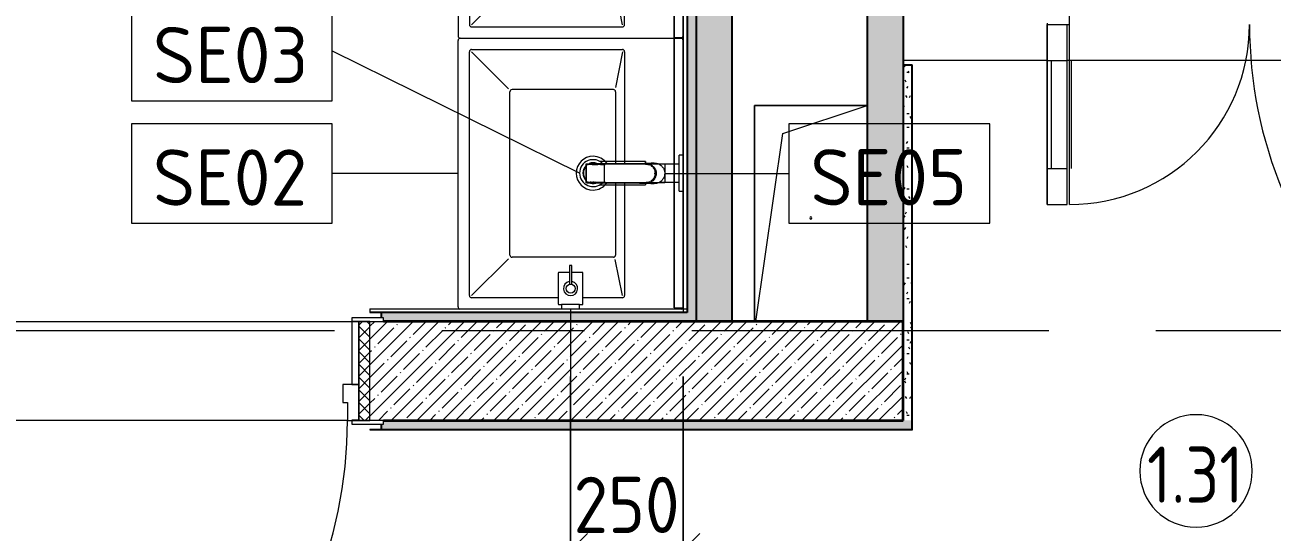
# Model space of a CAD drawing. Header units: millimetres. Extents: x 3991 to 282775, y -8553 to 29560.
# Drawn here: x 91922 to 94694, y 10652 to 11779 of the extents above; entities that cross this region are included whole.
import ezdxf

# ---------------------------------------------------------------- set-up
doc = ezdxf.new("R2010")
doc.units = ezdxf.units.MM
doc.linetypes.add('Осевая', pattern=[1587.5, 317.5, -238.125, 793.75, -238.125])
for name, color, linetype, lineweight, true_color in [('0-1', 7, 'Continuous', 9, 0x4994b4), ('A-GENM-1', 7, 'Continuous', 9, 0x4994b4), ('A-WALL-1', 7, 'Continuous', 25, 0x3c3c3c), ('A-WALL-2', 7, 'Continuous', 35, 0x3c3c3c), ('A-WALL-FNSH-1', 7, 'Continuous', 15, 0x3c3c3c), ('P-SANR-FIXT-1', 7, 'Continuous', 15, 0x4994b4)]:
    doc.layers.add(name, color=color, linetype=linetype, lineweight=lineweight, true_color=true_color)
for name, color, linetype, lineweight in [('A-ANNO-DIMS', 7, 'Continuous', 9), ('A-ANNO-DIMS-50', 7, 'Continuous', 9), ('A-AREA-IDEN', 7, 'Continuous', 9), ('A-DETL-GENF', 7, 'Continuous', 9), ('A-DOOR', 7, 'Continuous', 9), ('A-DOOR-1', 7, 'Continuous', 15), ('A-DOOR-FRAM', 7, 'Continuous', 15), ('A-DOOR-FRAM-1', 7, 'Continuous', 9), ('A-GENM', 7, 'Continuous', 9), ('A-WALL', 7, 'Continuous', 9), ('I-FURN', 7, 'Continuous', 9), ('I-WALL', 7, 'Continuous', 9), ('P-SANR-FIXT-IDEN', 7, 'Continuous', 9), ('Оси-2', 7, 'Осевая', 9)]:
    doc.layers.add(name, color=color, linetype=linetype, lineweight=lineweight)
doc.styles.add('GOST Common_1', font='GOST_Common.ttf', dxfattribs={"height": 125})
doc.styles.add('GOST Common_2', font='GOST_Common.ttf', dxfattribs={"width": 0.9, "height": 125})
doc.styles.add('ISOCPEUR', font='isocpeur.ttf', dxfattribs={"width": 0.9, "height": 125})
doc.dimstyles.new('ISO-2_5_0_9К_БОЛЬШОЙ', dxfattribs={"dimscale": 304.8, "dimtxt": 124.497647, "dimasz": 0.246063, "dimexe": 0.19685, "dimexo": 0.492126, "dimgap": 0, "dimtad": 1, "dimdec": 0, "dimrnd": 10, "dimzin": 0, "dimdsep": 46, "dimtxsty": 'ISOCPEUR', "dimblk1": 'OBLIQUE', "dimblk2": 'OBLIQUE', "dimsah": 1, "dimcen": 0.09, "dimdle": 0.19685, "dimazin": 0, "dimtfac": 1, "dimtdec": 4, "dimtix": 1, "dimtmove": 0, "dimatfit": 3, "dimfxl": 1, "dimtvp": 1, "dimtolj": 1, "dimtzin": 0, "dimarcsym": 2})
pattern_1 = [(135, (47963.71, 0), (-37.717076, -37.717076), [53.34, -8.89, 1.778, -8.89]), (135, (47963.71, 37.694), (-37.717076, -37.717076), []), (50, (47963.71, 0), (63.763904, -5.57885), [6.667, -73.342]), (355, (47963.71, 0), (-12.33488, 66.86951), [5.334, -58.674]), (100.451, (47969.025, -0.465), (51.43036, 61.29098), [5.667, -62.332]), (46.184, (47963.71, 17.78), (94.87722, -14.71484), [10.001, -110.014]), (96.636, (47971.62, 16.55), (83.09115, 86.5993), [8.5, -93.497]), (351.184, (47963.71, 17.78), (83.09204, 86.59928), [8.001, -88.011]), (21, (47972.6, 13.335), (53.064487, -35.792726), [6.667, -73.342]), (326, (47972.6, 13.335), (21.63066, 64.46546), [5.334, -58.674]), (71.451, (47977.02, 10.35), (74.69646, 28.67237), [5.667, -62.332]), (37.5, (47963.71, 0), (1.080413, 29.594271), [1.676, -56.286, 1.676, -57.887, -58.896]), (37.5, (47963.71, 0), (1.080413, 29.594271), [-117.526, 1.676, -57.22]), (7.5, (47963.71, 0), (23.386368, 35.063507), [1.676, -32.283, 1.676, -54.953, -22.447]), (7.5, (47963.71, 0), (23.386368, 35.063507), [-90.589, 1.676, -20.771]), (327.5, (47943.886, 0), (47.456567, -2.005468), [1.676, -20.549, 1.676, -67.666, -92.011]), (327.5, (47943.886, 0), (47.456567, -2.005468), [-91.567, 1.676, -90.335]), (317.5, (47934.996, 0), (51.844948, 8.89904), [1.676, -27.216, 1.676, -44.374, -65.341]), (317.5, (47934.996, 0), (51.844948, 8.89904), [-74.943, 1.676, -63.665])]
pattern_2 = [(0, (47963.71, 0), (60.96, 15.24), [5.029, -40.691, 5.029, -40.691, -243.84]), (0, (47963.71, 0), (60.96, 15.24), [-91.44, 5.029, -86.411, 5.029, -40.691, -106.68]), (0, (47963.71, 0), (60.96, 15.24), [-228.6, 5.029, -25.451, 5.029, -71.171]), (120, (47986.57, 7.62), (-43.678227, 45.1729086), [5.029, -40.691, 5.029, -40.691, -243.84]), (120, (47986.57, 7.62), (-43.678227, 45.1729086), [-91.44, 5.029, -86.411, 5.029, -40.691, -106.68]), (120, (47986.57, 7.62), (-43.678227, 45.1729086), [-228.6, 5.029, -25.451, 5.029, -71.171]), (240, (47994.19, 38.1), (-17.281773, -60.4129086), [5.029, -40.691, 5.029, -40.691, -243.84]), (240, (47994.19, 38.1), (-17.281773, -60.4129086), [-91.44, 5.029, -86.411, 5.029, -40.691, -106.68]), (240, (47994.19, 38.1), (-17.281773, -60.4129086), [-228.6, 5.029, -25.451, 5.029, -71.171])]

# ---------------------------------------------------------------- blocks, each defined once
blk = doc.blocks.new('110_Дверь_СКБ_1Ст_Внутренняя1 - Д-11 1100x2100h_кладовые _все__ коридор _между помещениями блока столовой__ моечные _все_-32089417-Фрагмент 1_7')
at = {"layer": 'A-DOOR'}
h = blk.add_hatch(dxfattribs=at)
h.set_pattern_fill('FP_18', color=256, style=0, pattern_type=2)
h.set_pattern_definition([(135, (1751.41, 174.685), (-14.14214, -14.14214), []), (225, (1751.41, 174.685), (14.14214, -14.14214), [])])
h.paths.add_polyline_path([(562.5, 110), (537.5, 110), (537.5, -110), (562.5, -110)])
at = {"layer": 'A-DOOR-FRAM-1'}
h = blk.add_hatch(dxfattribs=at)
h.set_pattern_fill('FP_19', color=256, style=0, pattern_type=2)
h.set_pattern_definition([(45, (-371.384, 174.685), (-14.1421, 14.1421), []), (135, (-371.384, 174.685), (-14.1421, -14.1421), [])])
h.paths.add_polyline_path([(-537.5, 110), (-537.5, -110), (-512.5, -110), (-512.7, 110)])
at = {"layer": 'A-DOOR'}
blk.add_arc((512.5, 110), 1000, 90, 180, dxfattribs=at)
at = {"layer": 'A-DOOR-1'}
for p, q in [((512.5, 1110), (472.5, 1110)), ((472.5, 1110), (472.5, 110)), ((512.5, 110), (512.5, 1110)), ((472.5, 110), (512.5, 110))]:
    blk.add_line(p, q, dxfattribs=at)
at = {"layer": 'A-DOOR-FRAM'}
for p, q in [((-497.5, 118), (-567.5, 118)), ((-567.5, 118), (-567.5, 110)), ((-497.5, 110), (-497.5, 118)), ((592.5, 118), (522.5, 118)), ((522.5, 118), (522.5, 110)), ((592.5, 110), (592.5, 118)), ((-567.5, 110), (-497.5, 110)), ((-512.5, 110), (-537.5, 110)), ((-537.5, 110), (-537.5, -110)), ((-487.5, 110), (-512.5, 110)), ((-512.5, 110), (-512.5, 30)), ((-512.5, -110), (-512.5, 110)), ((-497.5, 110), (-512.5, 110)), ((-512.5, 110), (-512.5, 109)), ((-512.5, 109), (-497.5, 109)), ((-497.5, 109), (-497.5, 110)), ((-487.5, 70), (-487.5, 110)), ((512.5, 110), (512.5, 70)), ((537.5, 110), (512.5, 110)), ((537.5, 110), (522.5, 110)), ((522.5, 110), (522.5, 109)), ((522.5, 110), (592.5, 110)), ((522.5, 109), (537.5, 109)), ((537.5, 30), (537.5, 110)), ((562.5, 110), (537.5, 110)), ((537.5, 110), (537.5, -110)), ((537.5, 109), (537.5, 110)), ((562.5, -110), (562.5, 110)), ((-477.5, 70), (-487.5, 70)), ((-477.5, 30), (-477.5, 70)), ((512.5, 70), (502.5, 70)), ((502.5, 70), (502.5, 30)), ((-512.5, 30), (-477.5, 30)), ((-497.5, 30), (-512.5, 30)), ((-512.5, 30), (-512.5, -110)), ((-497.5, -110), (-497.5, 30)), ((502.5, 30), (537.5, 30)), ((537.5, 30), (522.5, 30)), ((522.5, 30), (522.5, -110)), ((537.5, -110), (537.5, 30)), ((-497.5, -110), (-567.5, -110)), ((-567.5, -110), (-567.5, -118)), ((-537.5, -110), (-512.5, -110)), ((-512.5, -110), (-497.5, -110)), ((-497.5, -118), (-497.5, -110)), ((522.5, -110), (537.5, -110)), ((592.5, -110), (522.5, -110)), ((522.5, -110), (522.5, -118)), ((537.5, -110), (562.5, -110)), ((592.5, -118), (592.5, -110)), ((-567.5, -118), (-497.5, -118)), ((522.5, -118), (592.5, -118))]:
    blk.add_line(p, q, dxfattribs=at)
blk = doc.blocks.new('GM_Отверстие прямоугольное _в плите_ - Отверстие-V68-Фрагмент 1_7')
at = {"layer": 'A-GENM'}
for p, q in [((-125, -230), (-125, 250)), ((-125, 250), (125, 250)), ((125, 250), (-125, 250)), ((-125, 250), (-125, -230)), ((-62.5, 187.5), (125, 250)), ((-122.1, -230), (-62.5, 187.5))]:
    blk.add_line(p, q, dxfattribs=at)
for start, end in [(360, 180), (180, 360)]:
    blk.add_arc((0, 0), 2.5, start, end, dxfattribs=at)
blk = doc.blocks.new('зеркало круглое600д - 1_22д зеркало круглое d600-30456177-Фрагмент 1_7')
at = {"layer": 'I-FURN'}
for p, q in [((-300, 0), (300, 0)), ((300, 0), (-300, 0)), ((-300, 0), (-300, -20)), ((-300, -20), (300, -20)), ((300, -20), (-300, -20)), ((300, -20), (300, 0))]:
    blk.add_line(p, q, dxfattribs=at)
blk = doc.blocks.new('сифон - Для раковины-30610345-Фрагмент 1_7')
at = {"layer": 'P-SANR-FIXT-1'}
for p, q in [((200, 40), (191.1, 40)), ((191.1, 0.3), (191.1, 40)), ((200, 40), (200, 0.3)), ((116.7, 26), (15, 26)), ((116.7, 26), (116.7, 21.3)), ((122.9, 20), (122.2, 20)), ((180, 20), (145.8, 20)), ((191.1, 20), (180, 20)), ((191.1, -40), (191.1, 0)), ((200, 0), (200, -40)), ((15, -26), (116.7, -26)), ((116.7, -22.5), (116.7, -26)), ((126.2, -20), (127.1, -20)), ((147.8, -20), (180, -20)), ((180, -20), (191.1, -20)), ((191.1, -40), (200, -40))]:
    blk.add_line(p, q, dxfattribs=at)
for radius, start, end in [(30, 43.1121, 180), (30, 180, 313.9223), (22.5, 135.4247, 180), (22.5, 180, 225.662), (21.5, 136.5994, 180), (21.5, 180, 223.3699), (22.5, 67.4958, 116.4234), (21.5, 72, 112.3122), (21.5, 67.5582, 70.7522), (22.5, 63.5667, 66.6479), (30, 40.8254, 42.7075), (22.5, 248.9836, 259.6754), (21.5, 252, 258.2103), (21.5, 269.3472, 278.3834), (21.5, 284.0022, 288), (22.5, 288.4083, 292.7848), (30, 315, 317.0402)]:
    blk.add_arc((0, 0), radius, start, end, dxfattribs=at)
blk = doc.blocks.new('раковина - 400 x 500mm-30602016-Фрагмент 1_7')
at = {"layer": 'P-SANR-FIXT-1'}
for p, q in [((-244.5, 500), (347.5, 500)), ((-219.5, 475), (322.5, 475)), ((352.5, 495), (352.5, 20)), ((-224.5, 277.5), (-224.5, 470)), ((-219.5, 470), (-137.6, 388.1)), ((322.5, 470), (240.2, 387.7)), ((327.5, 470), (327.5, 135)), ((-134.5, 155), (-134.5, 380)), ((-129.5, 385), (233.5, 385)), ((238.5, 155), (238.5, 380)), ((-224.5, 135), (-224.5, 222.5)), ((-219.5, 135), (-139.5, 151)), ((-126, 150), (-129.5, 150)), ((30.9, 150), (-126, 150)), ((233.5, 150), (73.1, 150)), ((322.5, 135), (242.8, 150.5)), ((30.8, 130), (-219.5, 130)), ((322.5, 130), (73.2, 130)), ((352.5, 20), (352.5, 5)), ((347.2, 0), (-244.5, 0))]:
    blk.add_line(p, q, dxfattribs=at)
for centre, radius, start, end in [((-244.5, 495), 5, 90, 169.4067), ((347.5, 495), 5, 0, 90), ((-219.5, 470), 5, 90, 180), ((322.5, 470), 5, 0, 90), ((-129.5, 380), 5, 90, 180), ((233.5, 380), 5, 0, 90), ((52.6, 199.9), 37.5, 0, 180), ((52.6, 199.9), 23, 42.1754, 137.8017), ((52.6, 199.9), 37.5, 180, 232.9011), ((52.6, 199.9), 23, 169.4877, 180), ((52.6, 199.9), 23, 180, 190.4577), ((52.6, 199.9), 23, 191.7384, 198.3487), ((52.6, 199.9), 23, 161.2795, 168.027), ((52.6, 199.9), 23, 0, 22.9287), ((52.6, 199.9), 37.5, 305.1371, 0), ((52.6, 199.9), 23, 342.7637, 0), ((52.6, 199.9), 37.5, 233.1414, 234.3144), ((52.6, 199.9), 23, 334.871, 341.483), ((52.6, 199.9), 37.5, 303.7629, 304.9059), ((-129.5, 155), 5, 180, 270), ((233.5, 155), 5, 270, 0), ((-219.5, 135), 5, 180, 270), ((322.5, 135), 5, 270, 360), ((-244.5, 5), 5, 190.5933, 237.2509), ((-244.5, 5), 5, 237.2509, 270), ((347.5, 5), 5, 270, 360)]:
    blk.add_arc(centre, radius, start, end, dxfattribs=at)
blk = doc.blocks.new('смеситель для раковины - Default-30607276-Фрагмент 1_7')
at = {"layer": '0-1'}
for p, q in [((-21.8, -15.6), (-22.8, -3)), ((-18.9, -7.6), (-19.6, -9.7)), ((22.8, -3), (21.8, -15.6)), ((-20.4, -97.4), (-20.3, -110)), ((20.3, -110), (20.4, -97.4)), ((-19.8, -111.8), (19.8, -111.8)), ((-19.8, -151.6), (19.7, -151.6))]:
    blk.add_line(p, q, dxfattribs=at)
at = {"layer": '0-1', "flags": 128}
for points in [[(12.1, 0.1), (16.4, -3.8), (19.5, -8.8), (21, -14.5), (21, -16)], [(-21.1, -22.2), (-21.1, -24.2), (-21.1, -63.3), (-21.1, -93.2)], [(-20, -11), (-20.8, -13.2), (-20.9, -15.4)], [(21, -17), (21.2, -25.7), (21, -77.4), (21, -111.4)], [(20.8, -150.6), (20.7, -150.2), (20.7, -148.7), (20.8, -147.4), (20.8, -146.2), (20.9, -129.6), (21.1, -62.9), (21.1, -88)], [(-20.7, -150.6), (-20.7, -150.2), (-20.7, -149.2), (-20.7, -148.3), (-20.7, -146.9), (-20.7, -145.4), (-20.8, -134.7), (-21.1, -93.2)], [(20.9, -146.2), (20.9, -147.7), (20.8, -148.8), (20.8, -149.8), (20.8, -150.4), (20.7, -151.2), (20.5, -151.4), (20.3, -151.5), (20.1, -151.6), (19.7, -151.6)]]:
    blk.add_lwpolyline(points, dxfattribs=at)
at = {"layer": 'P-SANR-FIXT-1'}
for p, q in [((-21, -151.6), (-21, 23)), ((-21, 23), (21, 23)), ((21, 23), (21, -151.6)), ((-22.9, -0.9), (-22.9, -0.3)), ((22.9, -0.9), (22.5, -5)), ((22.9, -0.3), (22.9, -0.9)), ((20, -108.6), (20, -111.3)), ((-19.8, -111.8), (-19.7, -144)), ((19.7, -144), (19.8, -111.8)), ((20, -126.2), (19.9, -131)), ((19.9, -133.6), (19.9, -136.7)), ((20, -113.5), (20, -115.7)), ((21, -151.6), (-21, -151.6)), ((19.9, -140.7), (19.9, -143.1))]:
    blk.add_line(p, q, dxfattribs=at)
at = {"layer": 'P-SANR-FIXT-1', "flags": 128}
for points in [[(-5.1, 2), (-6.1, 1.8), (-9.8, 0.4)], [(2.7, 2.4), (2.1, 2.5), (-2.1, 2.5), (-2.7, 2.4)], [(-0.6, 3.9), (-0.3, 3.9), (-0.1, 3.9), (0.1, 3.9), (0.3, 3.9), (0.6, 3.9)], [(9.8, 0.4), (6.1, 1.8), (5.4, 1.9)], [(-21.1, -88.1), (-20.9, -138.9), (-20.9, -145.3), (-20.8, -150.2), (-20.7, -149.4), (-20.7, -143.7), (-20.8, -118.3), (-21, -67.6), (-21.1, -42.2), (-21.1, -16.9)], [(-12.1, -0.9), (-13.1, -1.6), (-15.9, -4.1)], [(15.9, -4.1), (13.1, -1.6), (12.1, -0.9)], [(21.1, -16.9), (21.1, -42.2), (21, -67.6), (20.8, -118.3), (20.7, -143.7), (20.7, -149.4), (20.8, -150.2), (20.9, -145.3), (20.9, -138.9), (21.1, -88.1)], [(21.8, -15.2), (22.1, -10.8), (22.3, -7.9), (22.5, -5.6), (22.7, -3.2), (22.9, -0.9)], [(-20, -119.8), (-20, -111), (-20, -109.4)], [(-19.9, -138.3), (-19.9, -133.8), (-19.9, -125.8)], [(20, -117.9), (20, -119.9), (20, -123.6)]]:
    blk.add_lwpolyline(points, dxfattribs=at)
at = {"layer": 'P-SANR-FIXT-1'}
for centre, major_axis, ratio, start_param, end_param in [((0, -17.2), (20.8, 0), 0.98634, 1.772369, 2.014602), ((0, -17.2), (18.5, 0), 0.986286, 1.529552, 1.612041), ((0, -17.2), (20.8, 0), 0.98634, 1.126997, 1.369237), ((0, -17.2), (20.8, 0), 0.98634, 3.193059, 3.245131), ((0, -17.2), (20.8, 0), 0.98634, 2.841808, 2.987825), ((0, -17.2), (20.8, 0), 0.98634, 0.153768, 0.299784), ((0, -17.2), (20.8, 0), 0.98634, 6.179646, 6.231719), ((-19.8, -109.7), (0.5, 0.002), 0.095848, 1.570429, 2.347364), ((19.8, -109.7), (-0.5, 0.002), 0.095846, 3.935935, 4.712983)]:
    blk.add_ellipse(centre, major_axis=major_axis, ratio=ratio, start_param=start_param, end_param=end_param, dxfattribs=at)
for points, knots in [([(-22.9, -0.3), (-22.9, 2.5), (-22.3, 6.4), (-20, 11.4), (-17.7, 14.7), (-14.9, 17.6), (-11.6, 20), (-7.9, 21.7), (-4.5, 22.6), (-1.5, 23), (1.9, 23), (6, 22.4), (10, 20.8), (12.8, 19.1), (14.8, 17.5), (16.7, 15.8), (18.8, 13.3), (21.9, 8.1), (22.9, 3.2), (22.9, -0.3)], [0, 0, 0, 0, 0.111111, 0.166667, 0.222222, 0.277778, 0.333333, 0.388889, 0.444444, 0.479167, 0.513889, 0.583333, 0.652778, 0.6875, 0.722222, 0.756944, 0.791667, 0.861111, 1, 1, 1, 1]), ([(21.1, -16.4), (21.1, -16), (21, -15.1), (20.8, -13.8), (20.6, -12.6), (20.3, -11.7), (20.2, -11.2), (20, -10.9), (19.9, -10.5), (19.7, -9.9), (19.3, -9), (18.6, -7.6), (17.7, -6.2), (17, -5.2), (16.4, -4.5), (15.8, -3.8), (15, -3), (13.9, -2), (12.7, -1.2), (11.7, -0.5), (10.9, -0.1), (10.1, 0.3), (9, 0.9), (6.9, 1.7), (2.6, 2.8), (-2.6, 2.8), (-6.9, 1.7), (-9.2, 0.7), (-11.2, -0.2), (-13.2, -1.5), (-14.9, -2.9), (-16.1, -4.2), (-17.3, -5.5), (-18.5, -7.2), (-19.5, -9.1), (-19.9, -10.3), (-20.1, -10.7)], [0, 0, 0, 0, 0.0277778, 0.0555556, 0.0833333, 0.0972222, 0.1041667, 0.1111111, 0.1180556, 0.125, 0.1388889, 0.1666667, 0.1944444, 0.2083333, 0.2222222, 0.2361111, 0.25, 0.2777778, 0.3055556, 0.3194444, 0.3333333, 0.3472222, 0.3611111, 0.3888889, 0.4444444, 0.5555556, 0.6111111, 0.6388889, 0.6666667, 0.7083333, 0.75, 0.7708333, 0.7916667, 0.8333333, 0.875, 0.900335, 0.900335, 0.900335, 0.900335]), ([(-15.4, -2.7), (-15.3, -2.6), (-14.5, -1.7), (-12.8, -0.2), (-10.9, 1), (-10, 1.5)], [0.4875302, 0.4875302, 0.4875302, 0.4875302, 0.5, 0.6, 0.7, 0.7, 0.7, 0.7]), ([(-9.5, 1.7), (-8.7, 2.1), (-6.8, 2.9), (-3.8, 3.7), (-1.6, 3.9), (-0.6, 3.9)], [0.7162377, 0.7162377, 0.7162377, 0.7162377, 0.8, 0.9, 1, 1, 1, 1]), ([(-5.8, 0.7), (-5.1, 0.9), (-2, 1.6), (3.8, 1.6), (10.7, -1.1), (15, -4.8), (16.9, -7.4), (17.3, -8)], [-0.5890495, -0.5890495, -0.5890495, -0.5890495, -0.5555556, -0.4444444, -0.3333333, -0.2222222, -0.1898256, -0.1898256, -0.1898256, -0.1898256]), ([(-0.6, 3), (-0.6, 3.1), (-0.6, 3.3), (-0.6, 3.6), (-0.6, 3.8), (-0.6, 3.9), (-0.6, 3.9)], [0.1818182, 0.1818182, 0.1818182, 0.1818182, 0.3636364, 0.5454545, 0.7272727, 1, 1, 1, 1]), ([(0.6, 3.1), (0.6, 3.2), (0.6, 3.3), (0.6, 3.6), (0.6, 3.8), (0.6, 3.9), (0.6, 3.9)], [0.2272727, 0.2272727, 0.2272727, 0.2272727, 0.3636364, 0.5454545, 0.7272727, 1, 1, 1, 1]), ([(3.5, 3.6), (4.7, 3.4), (8, 2.6), (12.9, 0), (16.7, -3.9), (19, -7.6), (20.2, -10.6), (20.7, -12.8), (20.9, -13.9), (20.9, -14)], [0.0908638, 0.0908638, 0.0908638, 0.0908638, 0.2, 0.4, 0.6, 0.7, 0.8, 0.9, 0.9080467, 0.9080467, 0.9080467, 0.9080467]), ([(-22.9, -0.9), (-22.9, -1.5), (-22.8, -2.5), (-22.7, -3.8), (-22.6, -4.8), (-22.5, -5.7), (-22.4, -6.6), (-22.3, -7.5), (-22.2, -8.7), (-22.1, -10.1), (-22, -12.1), (-21.9, -13.9), (-21.8, -15.2)], [0, 0, 0, 0, 0.166667, 0.25, 0.333333, 0.416667, 0.5, 0.583333, 0.666667, 0.75, 0.833333, 1, 1, 1, 1]), ([(-21.8, -15.2), (-21.8, -16.2), (-21.7, -18.4), (-21.6, -22.6), (-21.5, -27.6), (-21.4, -33.2), (-21.4, -38.3), (-21.3, -42.6), (-21.3, -45.9), (-21.3, -49.3), (-21.3, -52.8), (-21.2, -55.7), (-21.2, -58), (-21.2, -59.8), (-21.2, -61.5), (-21.2, -63.9), (-21.2, -66.8), (-21.2, -70.4), (-21.2, -73.9), (-21.1, -77.5), (-21.1, -82.2), (-21.1, -85.7), (-21.1, -88.1)], [0, 0, 0, 0, 0.083333, 0.166667, 0.25, 0.333333, 0.416667, 0.458333, 0.5, 0.541667, 0.583333, 0.625, 0.645833, 0.666667, 0.6875, 0.708333, 0.75, 0.791667, 0.833333, 0.875, 0.916667, 1, 1, 1, 1]), ([(-21.1, -16.9), (-21.1, -15.9), (-21, -14.3), (-20.6, -12.1), (-20.1, -10.6), (-19.6, -9), (-18.7, -7.1), (-17.6, -5.3), (-16.6, -4.1), (-16.4, -3.7)], [0, 0, 0, 0, 0.1, 0.15, 0.2, 0.25, 0.3, 0.4, 0.4433431, 0.4433431, 0.4433431, 0.4433431]), ([(-20.2, -11), (-20.3, -11.2), (-20.8, -13), (-21.1, -14.8), (-21.1, -16.4)], [0.90535084, 0.90535084, 0.90535084, 0.90535084, 0.91666667, 1, 1, 1, 1]), ([(-21.1, -18.4), (-21.1, -19.2), (-21.1, -20.8), (-21.1, -23.1), (-21.1, -25), (-21, -26.5), (-21, -27.6), (-21, -28.6), (-21, -30), (-21, -31.7), (-21, -33.4), (-21, -34.6), (-20.9, -35.2), (-20.9, -35.7), (-20.9, -36.3), (-20.9, -36.9), (-20.9, -38.1), (-20.9, -39.8), (-20.9, -41.4), (-20.8, -42.8), (-20.8, -44.1), (-20.8, -45.8), (-20.8, -48.6), (-20.7, -53.5), (-20.6, -60.7), (-20.6, -68.9), (-20.5, -76.5), (-20.5, -85.7), (-20.4, -92.7), (-20.4, -97.4)], [0, 0, 0, 0, 0.027778, 0.055556, 0.083333, 0.097222, 0.111111, 0.125, 0.138889, 0.166667, 0.194444, 0.208333, 0.215278, 0.222222, 0.229167, 0.236111, 0.25, 0.277778, 0.305556, 0.319444, 0.333333, 0.361111, 0.388889, 0.444444, 0.555556, 0.666667, 0.75, 0.833333, 1, 1, 1, 1]), ([(-20.2, -11.6), (-20.3, -11.9), (-20.5, -12.9), (-20.7, -13.9), (-20.8, -14.6)], [0.2, 0.2, 0.2, 0.2, 0.4, 1, 1, 1, 1]), ([(-20.7, -19.9), (-20.7, -17.5), (-20.1, -14), (-18.8, -10.8), (-18.3, -9.9)], [-1, -1, -1, -1, -0.8888889, -0.842663, -0.842663, -0.842663, -0.842663]), ([(-17.1, -5.5), (-17.4, -6), (-18.3, -7.2), (-19, -8.5), (-19.3, -9.3)], [0.2222222, 0.2222222, 0.2222222, 0.2222222, 0.4444444, 0.7777778, 0.7777778, 0.7777778, 0.7777778]), ([(-17.2, -8), (-16.9, -7.4), (-15.8, -6), (-14.7, -4.7), (-13.9, -4)], [-0.81017436, -0.81017436, -0.81017436, -0.81017436, -0.77777778, -0.73140311, -0.73140311, -0.73140311, -0.73140311]), ([(-12.3, -2.7), (-11.7, -2.2), (-10.3, -1.2), (-8.7, -0.4), (-7.8, 0)], [-0.69972199, -0.69972199, -0.69972199, -0.69972199, -0.66666667, -0.62017928, -0.62017928, -0.62017928, -0.62017928]), ([(19.9, -10.7), (19.6, -9.7), (18.7, -7.9), (17.6, -6.2), (17.1, -5.5)], [0.0231952, 0.0231952, 0.0231952, 0.0231952, 0.4444444, 0.7777778, 0.7777778, 0.7777778, 0.7777778]), ([(18.3, -9.9), (18.8, -10.8), (20.1, -14), (20.7, -17.5), (20.7, -19.9)], [-0.1575276, -0.1575276, -0.1575276, -0.1575276, -0.1111111, 0, 0, 0, 0]), ([(20.8, -14.6), (20.7, -14.1), (20.6, -13.1), (20.4, -12.1), (20.2, -11.7)], [0, 0, 0, 0, 0.4444444, 0.7777778, 0.7777778, 0.7777778, 0.7777778]), ([(20.4, -97.4), (20.4, -91.1), (20.5, -81.8), (20.6, -69.7), (20.7, -60), (20.7, -52.6), (20.8, -47.4), (20.8, -45.2), (20.8, -43.5), (20.9, -41.8), (20.9, -39.8), (20.9, -37.7), (20.9, -36.2), (20.9, -35.4), (21, -34.1), (21, -32.6), (21, -31), (21, -29.7), (21, -28.6), (21, -27.7), (21, -26.8), (21.1, -25.6), (21.1, -22.9), (21.1, -20.4), (21.1, -18.4)], [0, 0, 0, 0, 0.222222, 0.333333, 0.444444, 0.583333, 0.618056, 0.652778, 0.670139, 0.6875, 0.722222, 0.756944, 0.774306, 0.782986, 0.791667, 0.826389, 0.84375, 0.861111, 0.878472, 0.887153, 0.895833, 0.913194, 0.930556, 1, 1, 1, 1]), ([(21.1, -88.1), (21.1, -85.1), (21.1, -80.6), (21.2, -74.5), (21.2, -69.9), (21.2, -65.1), (21.2, -60), (21.2, -55.1), (21.3, -50.9), (21.3, -47.5), (21.3, -44.7), (21.3, -42.6), (21.4, -41), (21.4, -39.8), (21.4, -38.7), (21.4, -37.3), (21.4, -35.8), (21.4, -34.1), (21.5, -32.1), (21.5, -29.7), (21.5, -27.3), (21.6, -26), (21.6, -25.4)], [0, 0, 0, 0, 0.0714286, 0.1071429, 0.1428571, 0.1785714, 0.2142857, 0.25, 0.2857143, 0.3214286, 0.3571429, 0.3928571, 0.4107143, 0.4285714, 0.4464286, 0.4642857, 0.5, 0.5357143, 0.5714286, 0.625, 0.6785714, 0.7142857, 0.7142857, 0.7142857, 0.7142857]), ([(21.6, -25.1), (21.6, -24.9), (21.6, -24), (21.7, -21.6), (21.7, -18.3), (21.8, -16.1), (21.8, -15.2)], [0.7218966, 0.7218966, 0.7218966, 0.7218966, 0.7321429, 0.7857143, 0.8928571, 1, 1, 1, 1]), ([(-19.8, -109.7), (-19.8, -110.1), (-19.8, -110.9), (-19.8, -111.7), (-19.8, -111.8), (-19.8, -111.8)], [0, 0, 0, 0, 0.2, 0.4, 0.5304452, 0.5304452, 0.5304452, 0.5304452]), ([(19.8, -111.8), (19.8, -111.8), (19.8, -111.7), (19.8, -110.9), (19.8, -110.1), (19.8, -109.7)], [0.4695252, 0.4695252, 0.4695252, 0.4695252, 0.6, 0.8, 1, 1, 1, 1]), ([(-19.8, -151.6), (-19.8, -151.6), (-19.8, -151.4), (-19.8, -149.9), (-19.9, -148), (-19.9, -147.3)], [0.5274141, 0.5274141, 0.5274141, 0.5274141, 0.6, 0.8, 0.9038771, 0.9038771, 0.9038771, 0.9038771]), ([(-19.7, -144), (-19.7, -145.5), (-19.7, -148.5), (-19.7, -151.2), (-19.7, -151.6), (-19.8, -151.6)], [0, 0, 0, 0, 0.2, 0.4, 0.5271653, 0.5271653, 0.5271653, 0.5271653]), ([(19.7, -151.6), (19.7, -151.6), (19.7, -151.6), (19.7, -151.2), (19.7, -150), (19.7, -148.3), (19.7, -146.2), (19.7, -144.8), (19.7, -144)], [0.4725879, 0.4725879, 0.4725879, 0.4725879, 0.5, 0.6, 0.7, 0.8, 0.9, 1, 1, 1, 1]), ([(19.9, -147.4), (19.9, -148), (19.8, -149.3), (19.8, -150.7), (19.8, -151.5), (19.8, -151.6), (19.7, -151.6)], [0.1, 0.1, 0.1, 0.1, 0.2, 0.3, 0.4, 0.4724791, 0.4724791, 0.4724791, 0.4724791])]:
    blk.add_open_spline(points, degree=3, knots=knots, dxfattribs=at)
for points in [[(0.6, 3.9), (1.1, 3.9), (1.7, 3.9), (2.3, 3.8)], [(-22.6, -4.9), (-22.8, -3.6), (-22.9, -2.2), (-22.9, -0.9)], [(-20.8, -88.2), (-20.7, -88.2), (-20.6, -88.2), (-20.5, -88.2)], [(-19.8, -110.9), (-19.8, -110.6), (-19.8, -110.3), (-19.8, -110)], [(19.8, -110), (19.8, -110.3), (19.8, -110.6), (19.8, -110.9)], [(20.7, -87.3), (20.7, -87.4), (20.7, -87.5), (20.6, -87.8), (20.5, -87.9), (20.5, -88)], [(-19.8, -111.8), (-19.8, -111.8), (-19.8, -111.8), (-19.8, -111.8)], [(19.8, -111.8), (19.8, -111.8), (19.8, -111.8), (19.8, -111.8)]]:
    blk.add_open_spline(points, degree=3, dxfattribs=at)
blk = doc.blocks.new('раковина - 400 x 500mm-V82-Фрагмент 1_7')
at = {"layer": 'P-SANR-FIXT-1'}
for p, q in [((347.5, 0), (-244.5, 0)), ((-249.5, -5), (-249.5, -495)), ((352.5, -20), (352.5, -5)), ((352.5, -495), (352.5, -20)), ((-224.5, -135), (-224.5, -470)), ((30.8, -130), (-219.5, -130)), ((-219.5, -135), (-139.5, -151)), ((322.5, -130), (73.5, -130)), ((322.5, -135), (242.8, -150.5)), ((327.5, -470), (327.5, -135)), ((-134.5, -155), (-134.5, -380)), ((-126, -150), (-129.5, -150)), ((30.9, -150), (-126, -150)), ((233.5, -150), (73.5, -150)), ((238.5, -155), (238.5, -380)), ((-129.5, -385), (233.5, -385)), ((322.5, -470), (240.2, -387.7)), ((-219.5, -470), (-137.6, -388.1)), ((-219.5, -475), (322.5, -475)), ((-244.5, -500), (347.5, -500))]:
    blk.add_line(p, q, dxfattribs=at)
for centre, radius, start, end in [((-244.5, -5), 5, 90, 134.153), ((347.5, -5), 5, 0, 90), ((-244.5, -5), 5, 135, 180), ((-219.5, -135), 5, 90, 180), ((322.5, -135), 5, 0, 90), ((-129.5, -155), 5, 90, 180), ((233.5, -155), 5, 0, 90), ((52.6, -199.9), 37.5, 127.0989, 180), ((52.6, -199.9), 23, 161.6513, 168.2616), ((52.6, -199.9), 37.5, 125.6856, 126.8586), ((52.6, -199.9), 37.5, 55.0941, 56.2371), ((52.6, -199.9), 23, 18.517, 25.129), ((52.6, -199.9), 23, 360, 17.2363), ((52.6, -199.9), 37.5, 360, 53.9673), ((52.6, -199.9), 37.5, 180, 360), ((52.6, -199.9), 23, 169.5423, 180), ((52.6, -199.9), 23, 180, 190.5123), ((52.6, -199.9), 23, 191.973, 198.7205), ((52.6, -199.9), 23, 222.1983, 317.8246), ((52.6, -199.9), 23, 337.0713, 360), ((-129.5, -380), 5, 180, 270), ((233.5, -380), 5, 270, 360), ((-219.5, -470), 5, 180, 270), ((322.5, -470), 5, 270, 0), ((-244.5, -495), 5, 180, 270), ((347.5, -495), 5, 270, 0)]:
    blk.add_arc(centre, radius, start, end, dxfattribs=at)
blk = doc.blocks.new('TOY_Диспансер мыло - Дозатор Elegance new 11654 019001 хром-33483396-Фрагмент 1_7')
at = {"layer": 'A-GENM-1'}
for p, q in [((97.5, 83.2), (97.5, 15.5)), ((122.2, 85.2), (99.5, 85.2)), ((122.2, 85.2), (102.9, 85.2)), ((127.9, 100.1), (122.2, 100.1)), ((122.2, 100.1), (122.2, 85.2)), ((122.2, 86.2), (122.2, 58.8)), ((127.9, 85.2), (127.9, 100.1)), ((127.9, 58.8), (127.9, 86.2)), ((146.9, 85.2), (127.9, 85.2)), ((150.5, 85.2), (127.9, 85.2)), ((152.5, 15.5), (152.5, 83.2)), ((99.5, 13.5), (105, 13.5)), ((145, 13.5), (105, 13.5)), ((105, 13.5), (105, 4)), ((145, 4), (145, 13.5)), ((145, 13.5), (150.5, 13.5))]:
    blk.add_line(p, q, dxfattribs=at)
blk.add_circle((125, 49.2), 10, dxfattribs=at)
for centre, radius, start, end in [((99.5, 83.2), 2, 90, 180), ((150.5, 83.2), 2, 0, 90), ((125, 49.2), 15.7, 100.4353, 79.365), ((99.5, 15.5), 2, 180, 270), ((150.5, 15.5), 2, 270, 360)]:
    blk.add_arc(centre, radius, start, end, dxfattribs=at)
blk = doc.blocks.new('Дверь_Витражная_остекление_ - В-9-32786634-Фрагмент 1_7')
at = {"layer": 'A-DETL-GENF'}
for p, q in [((-684.5, 989), (-639.5, 989)), ((-684.5, 989), (-684.5, 20)), ((-639.5, 989), (-684.5, 989)), ((-684.5, 989), (-684.5, 20)), ((-639.5, 989), (-639.5, 20)), ((-639.5, 20), (-639.5, 989)), ((-684.5, 909), (-639.5, 909)), ((-674.5, 909), (-674.5, 100)), ((-630.5, 909), (-630.5, 100)), ((734.5, 420), (689.5, 420)), ((689.5, 420), (689.5, 20)), ((734.5, 420), (689.5, 420)), ((689.5, 420), (689.5, 20)), ((734.5, 420), (734.5, 20)), ((734.5, 20), (734.5, 420)), ((680.5, 340), (680.5, 100)), ((734.5, 340), (689.5, 340)), ((724.5, 340), (724.5, 100)), ((-684.5, 100), (-639.5, 100)), ((734.5, 100), (689.5, 100)), ((-639.5, 20), (-684.5, 20)), ((-684.5, 20), (-639.5, 20))]:
    blk.add_line(p, q, dxfattribs=at)
at = {"layer": 'A-DOOR'}
for p, q in [((-684.5, 989), (-684.5, 20)), ((684.5, 420), (684.5, 20))]:
    blk.add_line(p, q, dxfattribs=at)
for centre, radius, start, end in [((-684.5, 20), 969, 360, 90), ((684.5, 20), 400, 90, 180)]:
    blk.add_arc(centre, radius, start, end, dxfattribs=at)
at = {"layer": 'A-DOOR-1'}
for p, q in [((-684.5, 20), (-734.5, 20)), ((-734.5, 20), (-734.5, 17)), ((-684.5, -20), (-684.5, 20)), ((734.5, 20), (684.5, 20)), ((684.5, 20), (684.5, -20)), ((734.5, 17), (734.5, 20)), ((-734.5, -20), (-684.5, -20)), ((684.5, -20), (734.5, -20))]:
    blk.add_line(p, q, dxfattribs=at)
blk = doc.blocks.new('Марка_Помещения - Номер-25198446-Фрагмент 1_7')
at = {"layer": 'A-AREA-IDEN'}
for start, end in [(360, 180), (180, 360)]:
    blk.add_arc((0, 0), 2.5, start, end, dxfattribs=at)
blk = doc.blocks.new('М_сантехническая_рамка1 - В рамке-30590747-Фрагмент 1_7')
at = {"layer": 'P-SANR-FIXT-IDEN'}
for p, q in [((4.293, 2.24), (-4.639, 2.24)), ((-4.639, 2.24), (-4.639, -2.178)), ((4.293, -2.178), (4.293, 2.24)), ((-4.639, -2.178), (4.293, -2.178))]:
    blk.add_line(p, q, dxfattribs=at)
blk = doc.blocks.new('DIMBLOCK82-Фрагмент 1_7')
at = {"layer": 'A-ANNO-DIMS-50'}
for p, q in [((93134.7, 10997.8), (93134.7, 10551.5)), ((93134.7, 10611.5), (93134.7, 10997.8)), ((93384.7, 10997.7), (93384.7, 10551.5)), ((93384.7, 10611.5), (93384.7, 10997.7)), ((93074.7, 10611.5), (93444.7, 10611.5))]:
    blk.add_line(p, q, dxfattribs=at)
at = {"layer": 'A-ANNO-DIMS-50', "lineweight": 20}
for p, q in [((93134.7, 10611.5), (93172.2, 10649)), ((93384.7, 10611.5), (93422.2, 10649)), ((93134.7, 10611.5), (93097.2, 10574)), ((93384.7, 10611.5), (93347.2, 10574))]:
    blk.add_line(p, q, dxfattribs=at)
at = {"layer": 'A-ANNO-DIMS-50', "color": 0, "insert": (93141.2, 10774.8), "char_height": 125, "width": 284.429, "attachment_point": 1, "line_spacing_factor": 1.149209, "style": 'ISOCPEUR'}
blk.add_mtext('250', dxfattribs=at)
blk = doc.blocks.new('_Oblique')
at = {"color": 0, "linetype": 'ByBlock', "lineweight": -2}
blk.add_line((-0.5, -0.5), (0.5, 0.5), dxfattribs=at)

msp = doc.modelspace()

# ---------------------------------------------------------------- hatches: boundary and pattern name
at = {"layer": 'I-WALL'}
h = msp.add_hatch(dxfattribs=at)
h.set_pattern_fill('FP_13', color=256, style=0, pattern_type=2)
h.set_pattern_definition(pattern_2)
h.paths.add_polyline_path([(93413.7, 11120), (93413.7, 13640), (93393.7, 13640), (93393.7, 11120)])
h = msp.add_hatch(dxfattribs=at)
h.set_pattern_fill('FP_15', color=256, style=0, pattern_type=2)
h.set_pattern_definition(pattern_1)
h.paths.add_polyline_path([(93793.7, 11120), (93873.7, 11120), (93873.7, 13640), (93793.7, 13640), (93793.7, 11520.1)])
h = msp.add_hatch(dxfattribs=at)
h.set_pattern_fill('FP_15', color=256, style=0, pattern_type=2)
h.set_pattern_definition(pattern_1)
h.paths.add_polyline_path([(93493.7, 11120), (93493.7, 13560), (93413.7, 13560), (93413.7, 11120)])
h = msp.add_hatch(dxfattribs=at)
h.set_pattern_fill('FP_13', color=256, style=0, pattern_type=2)
h.set_pattern_definition(pattern_2)
h.paths.add_polyline_path([(93893.7, 10900), (93893.7, 11690), (93873.7, 11690), (93873.7, 10900)])
h = msp.add_hatch(dxfattribs=at)
h.set_pattern_fill('FP_4', color=256, style=0, pattern_type=2)
h.set_pattern_definition([(45, (47963.71, 0), (-28.51196, 28.51196), []), (45, (47992.223, 0), (-28.51196, 28.51196), [50.403, -10.081, 1.676, -8.404])])
h.paths.add_polyline_path([(92718.7, 10900), (93873.7, 10900), (93873.7, 11120), (92688.7, 11120), (92688.7, 10900)])
h.paths.add_polyline_path([(90825.4, 10900), (91588.7, 10900), (91588.7, 11120), (90343.7, 11120), (90343.7, 10900), (90365.8, 10900)])
h = msp.add_hatch(dxfattribs=at)
h.set_pattern_fill('FP_13', color=256, style=0, pattern_type=2)
h.set_pattern_definition(pattern_2)
h.paths.add_polyline_path([(93393.7, 11120), (93393.7, 11140), (92713.7, 11140), (92713.7, 11128), (92718.7, 11128), (92718.7, 11120), (93353.4, 11120)])
h.paths.add_polyline_path([(91558.7, 11120), (91558.7, 11128), (91563.7, 11128), (91563.7, 11140), (90723.7, 11140), (90723.7, 11120), (91285, 11120)])
h = msp.add_hatch(dxfattribs=at)
h.set_pattern_fill('FP_13', color=256, style=0, pattern_type=2)
h.set_pattern_definition(pattern_2)
h.paths.add_polyline_path([(93893.7, 10880), (93893.7, 10900), (92718.7, 10900), (92718.7, 10892), (92713.7, 10892), (92713.7, 10880), (93583.2, 10880)])
h.paths.add_polyline_path([(90363.7, 10880), (91563.7, 10880), (91563.7, 10892), (91558.7, 10892), (91558.7, 10900), (90363.7, 10900)])

# ---------------------------------------------------------------- linework, layer by layer
at = {"layer": 'A-WALL'}
msp.add_line((93392.7, 11141), (93392.7, 11140), dxfattribs=at)
at = {"layer": 'A-WALL-1'}
for p, q in [((93393.7, 13660), (93393.7, 11140)), ((93413.7, 13640), (93413.7, 11120)), ((93873.7, 13640), (93873.7, 11120)), ((93493.7, 11120), (93493.7, 13560)), ((93793.7, 13560), (93793.7, 11120)), ((93893.7, 11690), (93873.7, 11690)), ((93893.7, 10880), (93893.7, 11690)), ((92713.7, 11140), (92713.7, 11128)), ((93393.7, 11140), (92713.7, 11140)), ((92713.7, 10892), (92713.7, 10880)), ((92713.7, 10880), (93893.7, 10880))]:
    msp.add_line(p, q, dxfattribs=at)
at = {"layer": 'A-WALL-2'}
for p, q in [((93873.7, 11120), (92718.7, 11120)), ((93873.7, 10900), (93873.7, 11120)), ((92718.7, 10900), (93873.7, 10900))]:
    msp.add_line(p, q, dxfattribs=at)
at = {"layer": 'A-WALL-FNSH-1'}
for p, q in [((93392.7, 13660), (93392.7, 11141)), ((93894.7, 11690), (93893.7, 11690)), ((93894.7, 10879), (93894.7, 11690)), ((93392.7, 11141), (92688.7, 11141)), ((92688.7, 11141), (92688.7, 11140)), ((92688.7, 11140), (92713.7, 11140)), ((92713.7, 10880), (92688.7, 10880)), ((92688.7, 10880), (92688.7, 10879)), ((92688.7, 10879), (93894.7, 10879))]:
    msp.add_line(p, q, dxfattribs=at)
at = {"layer": 'I-WALL'}
for p, q in [((93385.7, 11140), (93385.7, 13660)), ((94193.7, 11700), (93873.7, 11700)), ((95567.7, 11700), (94238.7, 11700)), ((92688.7, 11148), (93393.7, 11148)), ((92688.7, 11148), (92688.7, 11141)), ((91628.7, 11120), (92648.7, 11120)), ((93392.7, 11141), (93393.7, 11141)), ((92638.7, 10900), (91678.7, 10900))]:
    msp.add_line(p, q, dxfattribs=at)
at = {"layer": 'P-SANR-FIXT-IDEN'}
for p, q in [((93154.7, 11449.7), (92605.1, 11720.9)), ((92884.7, 11448.6), (92605.1, 11448.6)), ((93344, 11449.2), (93619.8, 11449.2)), ((93134.7, 11147.8), (93134.7, 10445.3))]:
    msp.add_line(p, q, dxfattribs=at)
at = {"layer": 'Оси-2'}
msp.add_line((89673.2, 11100), (94766.1, 11100), dxfattribs=at)

# ---------------------------------------------------------------- block references
at = {"layer": 'A-AREA-IDEN', "xscale": 49.99999999999998, "yscale": 49.99999999999998, "zscale": 49.99999999999998}
msp.add_blockref('Марка_Помещения - Номер-25198446-Фрагмент 1_7', (94524.9, 10787.8), dxfattribs=at)
at = {"layer": 'A-DOOR', "rotation": 180}
for name, p in [('Дверь_Витражная_остекление_ - В-9-32786634-Фрагмент 1_7', (94928.2, 11800)), ('110_Дверь_СКБ_1Ст_Внутренняя1 - Д-11 1100x2100h_кладовые _все__ коридор _между помещениями блока столовой__ моечные _все_-32089417-Фрагмент 1_7', (92151.2, 11010))]:
    msp.add_blockref(name, p, dxfattribs=at)
at = {"layer": 'A-GENM'}
msp.add_blockref('GM_Отверстие прямоугольное _в плите_ - Отверстие-V68-Фрагмент 1_7', (93668.7, 11350), dxfattribs=at)
at = {"layer": 'I-FURN', "rotation": 89.99999999999962}
for p in [(93364.7, 12050.1), (93364.7, 11450.1)]:
    msp.add_blockref('зеркало круглое600д - 1_22д зеркало круглое d600-30456177-Фрагмент 1_7', p, dxfattribs=at)
at = {"layer": 'P-SANR-FIXT-1'}
for name, p, rotation in [('раковина - 400 x 500mm-V82-Фрагмент 1_7', (93384.7, 12102.1), 269.9999999999997), ('раковина - 400 x 500mm-30602016-Фрагмент 1_7', (93384.7, 11397.1), 89.99999999999973), ('смеситель для раковины - Default-30607276-Фрагмент 1_7', (93321, 11449.2), 270.0000000000004)]:
    msp.add_blockref(name, p, dxfattribs=dict(at, rotation=rotation))
for name, p in [('сифон - Для раковины-30610345-Фрагмент 1_7', (93184.7, 11449.7)), ('TOY_Диспансер мыло - Дозатор Elegance new 11654 019001 хром-33483396-Фрагмент 1_7', (93009.7, 11144))]:
    msp.add_blockref(name, p, dxfattribs=at)
at = {"layer": 'P-SANR-FIXT-IDEN', "xscale": 49.99999999999998, "yscale": 49.99999999999998, "zscale": 49.99999999999998}
for p in [(92390.4, 11719.3), (93851.8, 11447.6), (92390.4, 11447.1)]:
    msp.add_blockref('М_сантехническая_рамка1 - В рамке-30590747-Фрагмент 1_7', p, dxfattribs=at)

# ---------------------------------------------------------------- texts
at = {"layer": 'A-AREA-IDEN', "insert": (94415.9, 10842.1), "char_height": 125, "width": 274.177, "attachment_point": 1, "style": 'GOST Common_2'}
msp.add_mtext('1.31', dxfattribs=at)
at = {"layer": 'P-SANR-FIXT-IDEN', "char_height": 125, "width": 444.937, "attachment_point": 1, "style": 'GOST Common_1'}
for s, insert in [('SE03', (92206.2, 11774.7)), ('SE02', (92206.2, 11502.5)), ('SE05', (93667.5, 11503))]:
    msp.add_mtext(s, dxfattribs=dict(at, insert=insert))

# ---------------------------------------------------------------- dimensions: what is measured, and where the dimension line sits
at = {"layer": 'A-ANNO-DIMS'}
dim = msp.add_linear_dim(base=(93384.7, 10611.5), p1=(93134.7, 11147.8), p2=(93384.7, 11147.7), dimstyle='ISO-2_5_0_9К_БОЛЬШОЙ', override={"dimpost": '<>', "dimfxl": 250.000071}, dxfattribs=at)
dim.commit()
dim.dimension.update_dxf_attribs({"geometry": 'DIMBLOCK82-Фрагмент 1_7', "text_midpoint": (93259.7, 10674)})

doc.saveas('drawing.dxf')
